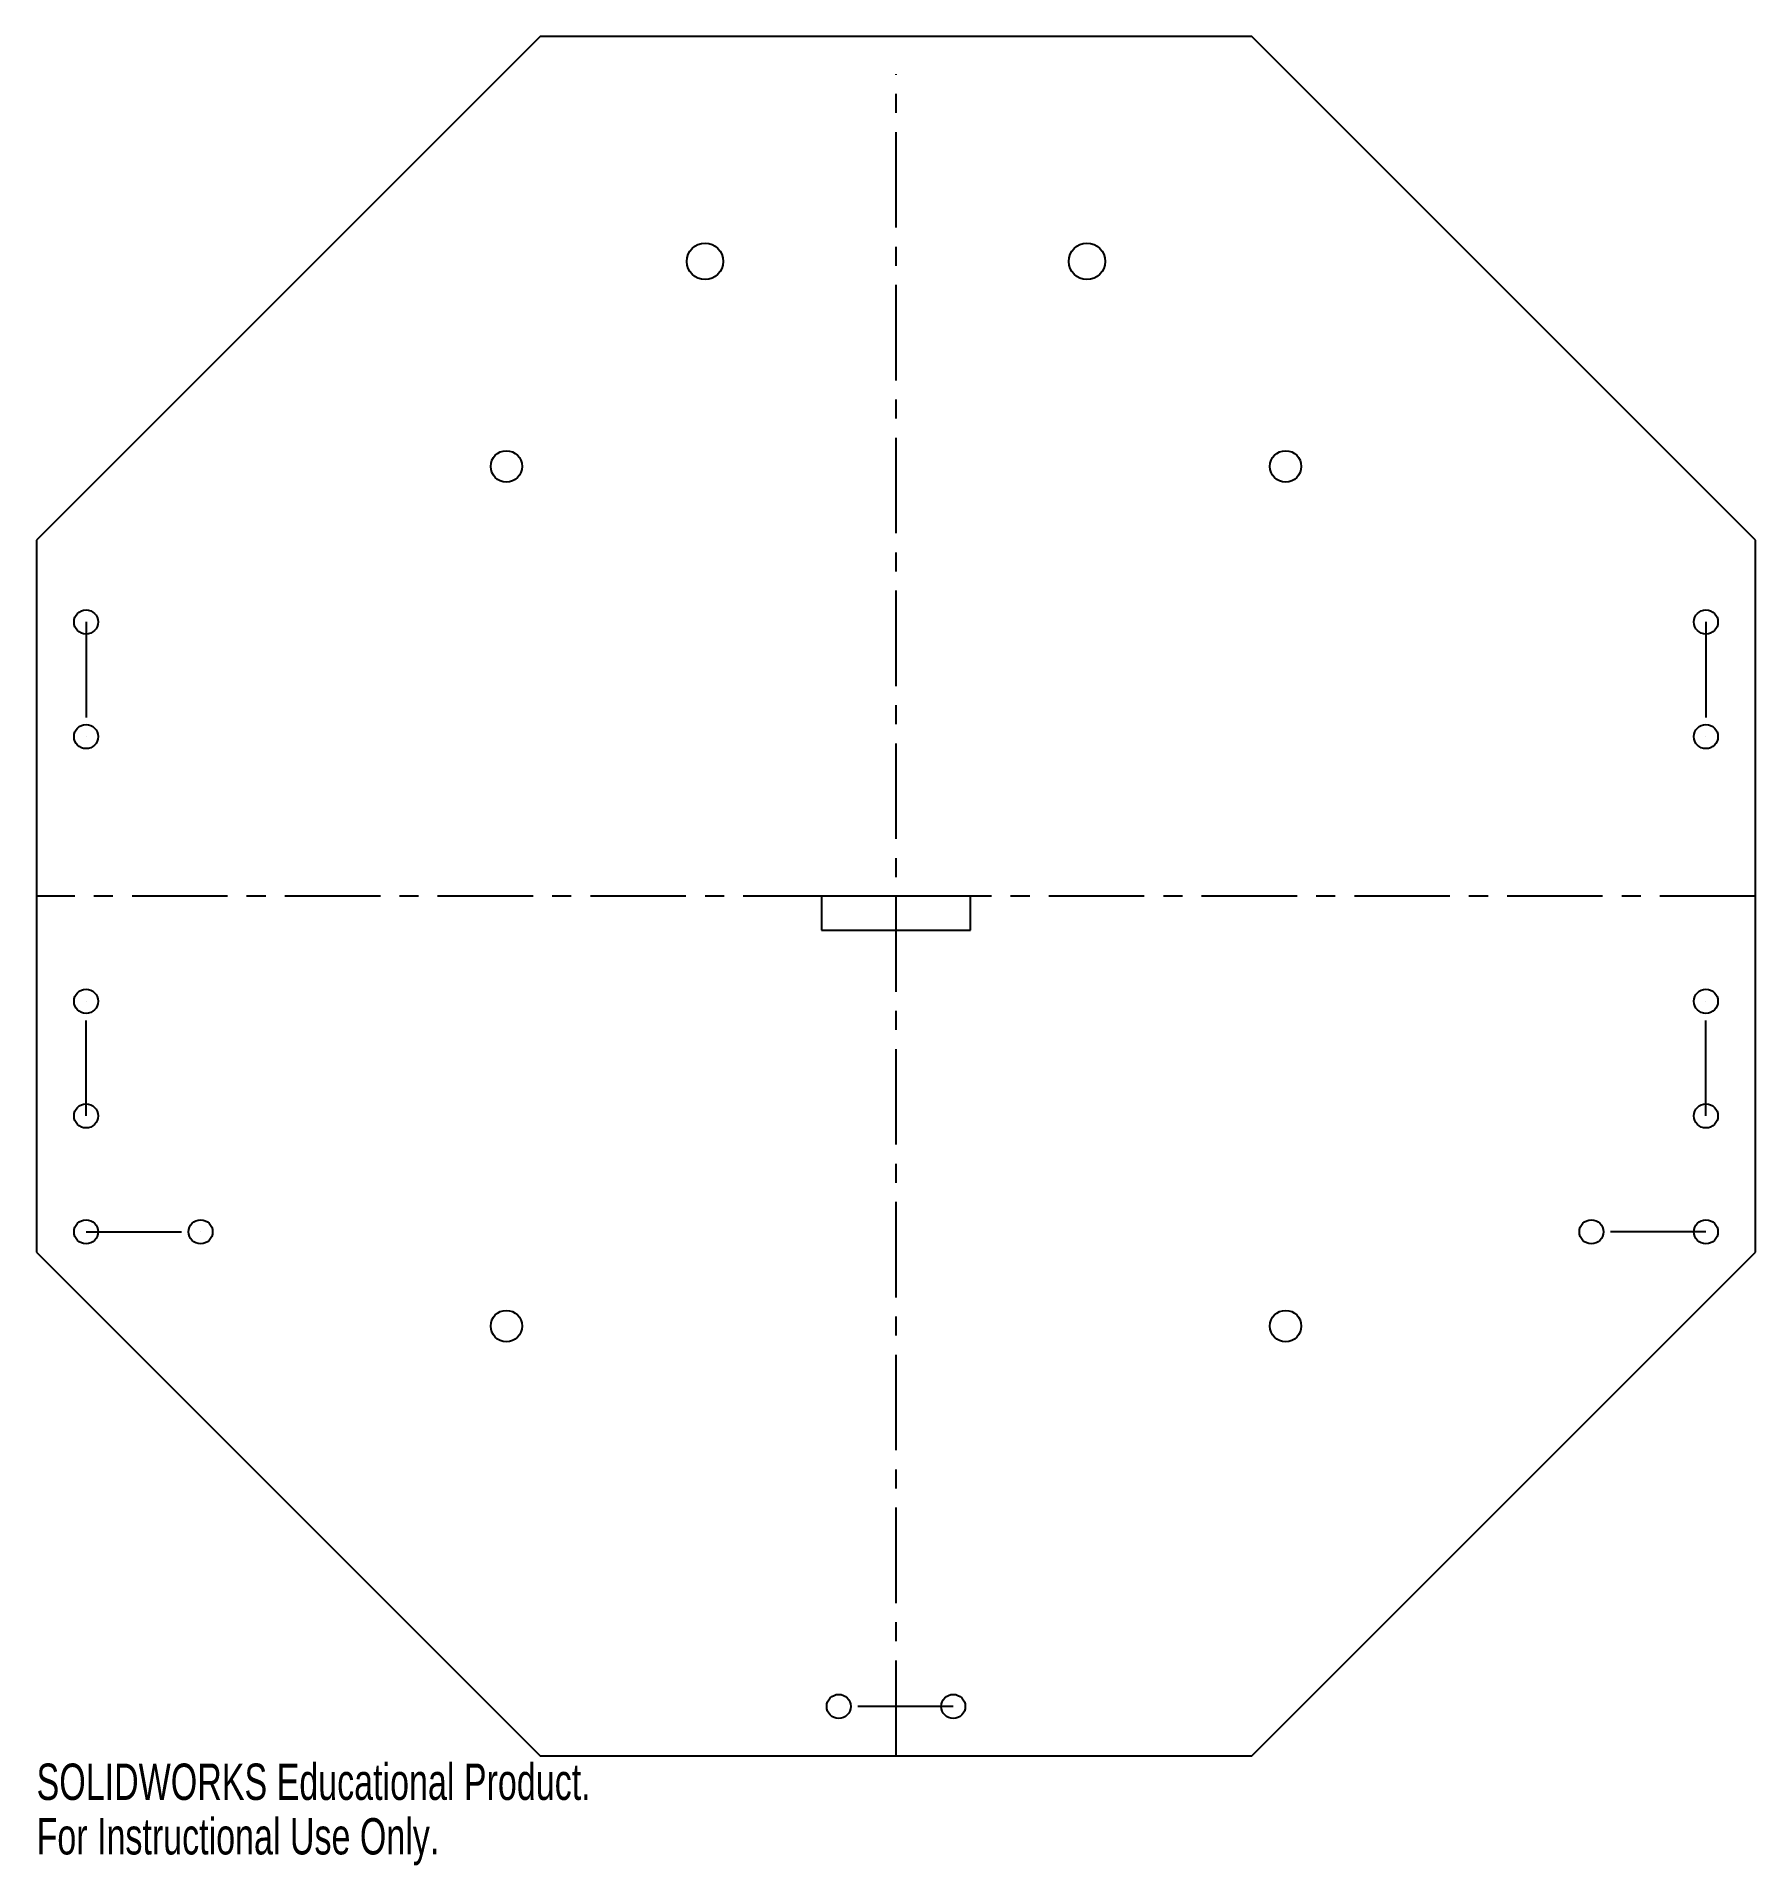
# Model space of a CAD drawing. Header units: inches. Extents: x -1.5 to 7.5, y -2.32 to 7.25.
import ezdxf

# ---------------------------------------------------------------- set-up
doc = ezdxf.new("R2010")
doc.units = ezdxf.units.IN
doc.header["$MEASUREMENT"] = 0
doc.header["$PDSIZE"] = -1
doc.linetypes.add('CENTERX2', pattern=[0.8, 0.5, -0.1, 0.1, -0.1])
doc.styles.add('SLDTEXTSTYLE0', font='TXT', dxfattribs={"width": 0.7})

msp = doc.modelspace()

# ---------------------------------------------------------------- linework, layer by layer
at = {"color": 7, "linetype": 'Continuous', "lineweight": 25}
for p, q in [((1.136, 7.25), (-1.5, 4.614)), ((4.864, 7.25), (1.136, 7.25)), ((7.5, 4.614), (4.864, 7.25)), ((-1.5, 4.614), (-1.5, 0.886)), ((7.5, 0.886), (7.5, 4.614)), ((3.3898, 2.75), (2.6102, 2.75)), ((2.6102, 2.75), (2.6102, 2.5728)), ((3.3898, 2.5728), (3.3898, 2.75)), ((2.6102, 2.5728), (3.3898, 2.5728)), ((-1.5, 0.886), (1.136, -1.75)), ((4.864, -1.75), (7.5, 0.886)), ((1.136, -1.75), (4.864, -1.75))]:
    msp.add_line(p, q, dxfattribs=at)
at = {"color": 7, "linetype": 'CENTERX2'}
for p, q in [((3, -1.75), (3, 7.0527)), ((-1.241, 4.1856), (-1.241, 3.5856)), ((7.241, 4.1856), (7.241, 3.5856)), ((7.5, 2.75), (-1.5, 2.75)), ((-1.241, 1.6), (-1.241, 2.2)), ((7.241, 1.6), (7.241, 2.2)), ((-1.241, 0.9933), (-0.641, 0.9933)), ((7.241, 0.9933), (6.641, 0.9933)), ((3.3, -1.491), (2.7, -1.491))]:
    msp.add_line(p, q, dxfattribs=at)
at = {"color": 7, "linetype": 'Continuous', "lineweight": 25}
for centre, radius in [((2, 6.0734), 0.095), ((4, 6.0734), 0.095), ((0.96, 5), 0.082), ((5.04, 5), 0.082), ((-1.241, 4.1856), 0.063), ((7.241, 4.1856), 0.063), ((-1.241, 3.5856), 0.063), ((7.241, 3.5856), 0.063), ((-1.241, 2.2), 0.063), ((7.241, 2.2), 0.063), ((-1.241, 1.6), 0.063), ((7.241, 1.6), 0.063), ((-1.241, 0.9933), 0.063), ((-0.641, 0.9933), 0.063), ((6.641, 0.9933), 0.063), ((7.241, 0.9933), 0.063), ((0.96, 0.5), 0.082), ((5.04, 0.5), 0.082), ((2.7, -1.491), 0.063), ((3.3, -1.491), 0.063)]:
    msp.add_circle(centre, radius, dxfattribs=at)
at = {"color": 7, "linetype": 'Continuous'}
msp.add_point((3, -1.491), dxfattribs=at)

# ---------------------------------------------------------------- texts
at = {"color": 7, "linetype": 'Continuous', "char_height": 0.1903, "attachment_point": 1, "style": 'SLDTEXTSTYLE0'}
for s, insert in [('SOLIDWORKS Educational Product.', (-1.5, -1.7901)), ('For Instructional Use Only.', (-1.5, -2.0756))]:
    msp.add_mtext(s, dxfattribs=dict(at, insert=insert))

doc.saveas('drawing.dxf')
